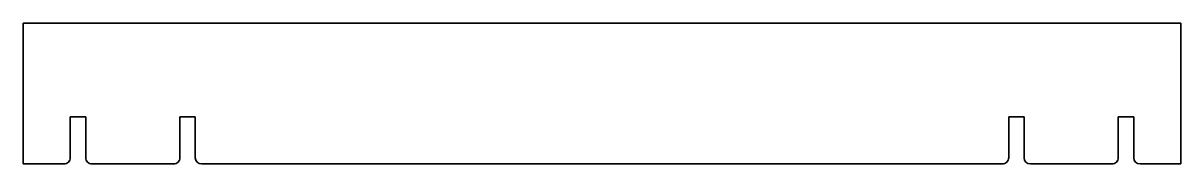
# Model space of a CAD drawing. Extents: x 113 to 481, y 187 to 232.
import ezdxf

# ---------------------------------------------------------------- set-up
doc = ezdxf.new("R2010")
doc.units = 0

msp = doc.modelspace()

# ---------------------------------------------------------------- linework, layer by layer
at = {"color": 7, "lineweight": 35}
for p, q in [((112.766739, 187.5), (112.766739, 232.5)), ((112.766739, 232.5), (297, 232.5)), ((481.233276, 232.5), (297, 232.5)), ((481.233276, 187.5), (481.233276, 232.5)), ((132.666733, 202.5), (127.766731, 202.5)), ((127.766731, 202.5), (127.766731, 189.5)), ((132.666733, 189.5), (132.666733, 202.5)), ((162.666733, 202.5), (162.666733, 189.5)), ((162.666733, 202.5), (167.566727, 202.5)), ((167.566727, 202.5), (167.566727, 189.5)), ((431.333252, 202.5), (426.433228, 202.5)), ((426.433228, 202.5), (426.433228, 189.5)), ((431.333252, 202.5), (431.333252, 189.5)), ((461.333252, 202.5), (466.233276, 202.5)), ((461.333252, 189.5), (461.333252, 202.5)), ((466.233276, 202.5), (466.233276, 189.5)), ((125.766731, 187.5), (112.766739, 187.5)), ((160.666733, 187.5), (134.666733, 187.5)), ((169.566727, 187.5), (297, 187.5)), ((424.433228, 187.5), (297, 187.5)), ((433.333252, 187.5), (459.333252, 187.5)), ((468.233276, 187.5), (481.233276, 187.5))]:
    msp.add_line(p, q, dxfattribs=at)
for centre, start, end in [((125.766731, 189.5), 269.999997, 0), ((134.666733, 189.5), 179.999995, 269.999997), ((160.666733, 189.5), 269.999997, 360), ((169.566727, 189.5), 180.000005, 269.999997), ((424.433228, 189.5), 269.999997, 360), ((433.333252, 189.5), 180.000005, 269.999997), ((459.333252, 189.5), 269.999997, 360), ((468.233276, 189.5), 180.000005, 269.999997)]:
    msp.add_arc(centre, 2, start, end, dxfattribs=at)

doc.saveas('drawing.dxf')
